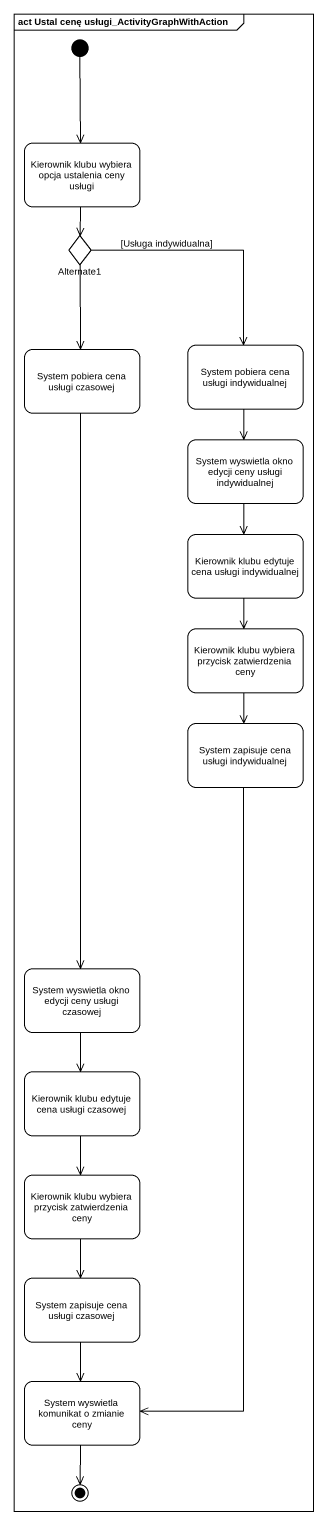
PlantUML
@startuml
mainframe act Ustal cenę usługi_ActivityGraphWithAction
hide empty description
state "Kierownik klubu wybiera opcja ustalenia ceny usługi" as Kierownik_klubu_wybiera
state Alternate1 <<choice>>
state "System pobiera cena usługi czasowej" as System_pobiera_cena_usługi
state "System pobiera cena usługi indywidualnej" as System_pobiera_cena_usługi_2
state "System wyswietla okno edycji ceny usługi indywidualnej" as System_wyswietla_okno
state "Kierownik klubu edytuje cena usługi indywidualnej" as Kierownik_klubu_edytuje
state "Kierownik klubu wybiera przycisk zatwierdzenia ceny" as Kierownik_klubu_wybiera_2
state "System zapisuje cena usługi indywidualnej" as System_zapisuje_cena_usługi
state "System wyswietla okno edycji ceny usługi czasowej" as System_wyswietla_okno_2
state "Kierownik klubu edytuje cena usługi czasowej" as Kierownik_klubu_edytuje_2
state "Kierownik klubu wybiera przycisk zatwierdzenia ceny" as Kierownik_klubu_wybiera_3
state "System zapisuje cena usługi czasowej" as System_zapisuje_cena_usługi_2
state "System wyswietla komunikat o zmianie ceny" as System_wyswietla_komunikat
[*] --> Kierownik_klubu_wybiera
Kierownik_klubu_wybiera --> Alternate1
Alternate1 --> System_pobiera_cena_usługi
Alternate1 --> System_pobiera_cena_usługi_2 : [Usługa indywidualna]
System_pobiera_cena_usługi --> System_wyswietla_okno_2
System_pobiera_cena_usługi_2 --> System_wyswietla_okno
System_wyswietla_okno --> Kierownik_klubu_edytuje
Kierownik_klubu_edytuje --> Kierownik_klubu_wybiera_2
Kierownik_klubu_wybiera_2 --> System_zapisuje_cena_usługi
System_zapisuje_cena_usługi --> System_wyswietla_komunikat
System_wyswietla_okno_2 --> Kierownik_klubu_edytuje_2
Kierownik_klubu_edytuje_2 --> Kierownik_klubu_wybiera_3
Kierownik_klubu_wybiera_3 --> System_zapisuje_cena_usługi_2
System_zapisuje_cena_usługi_2 --> System_wyswietla_komunikat
System_wyswietla_komunikat --> [*]
@enduml
